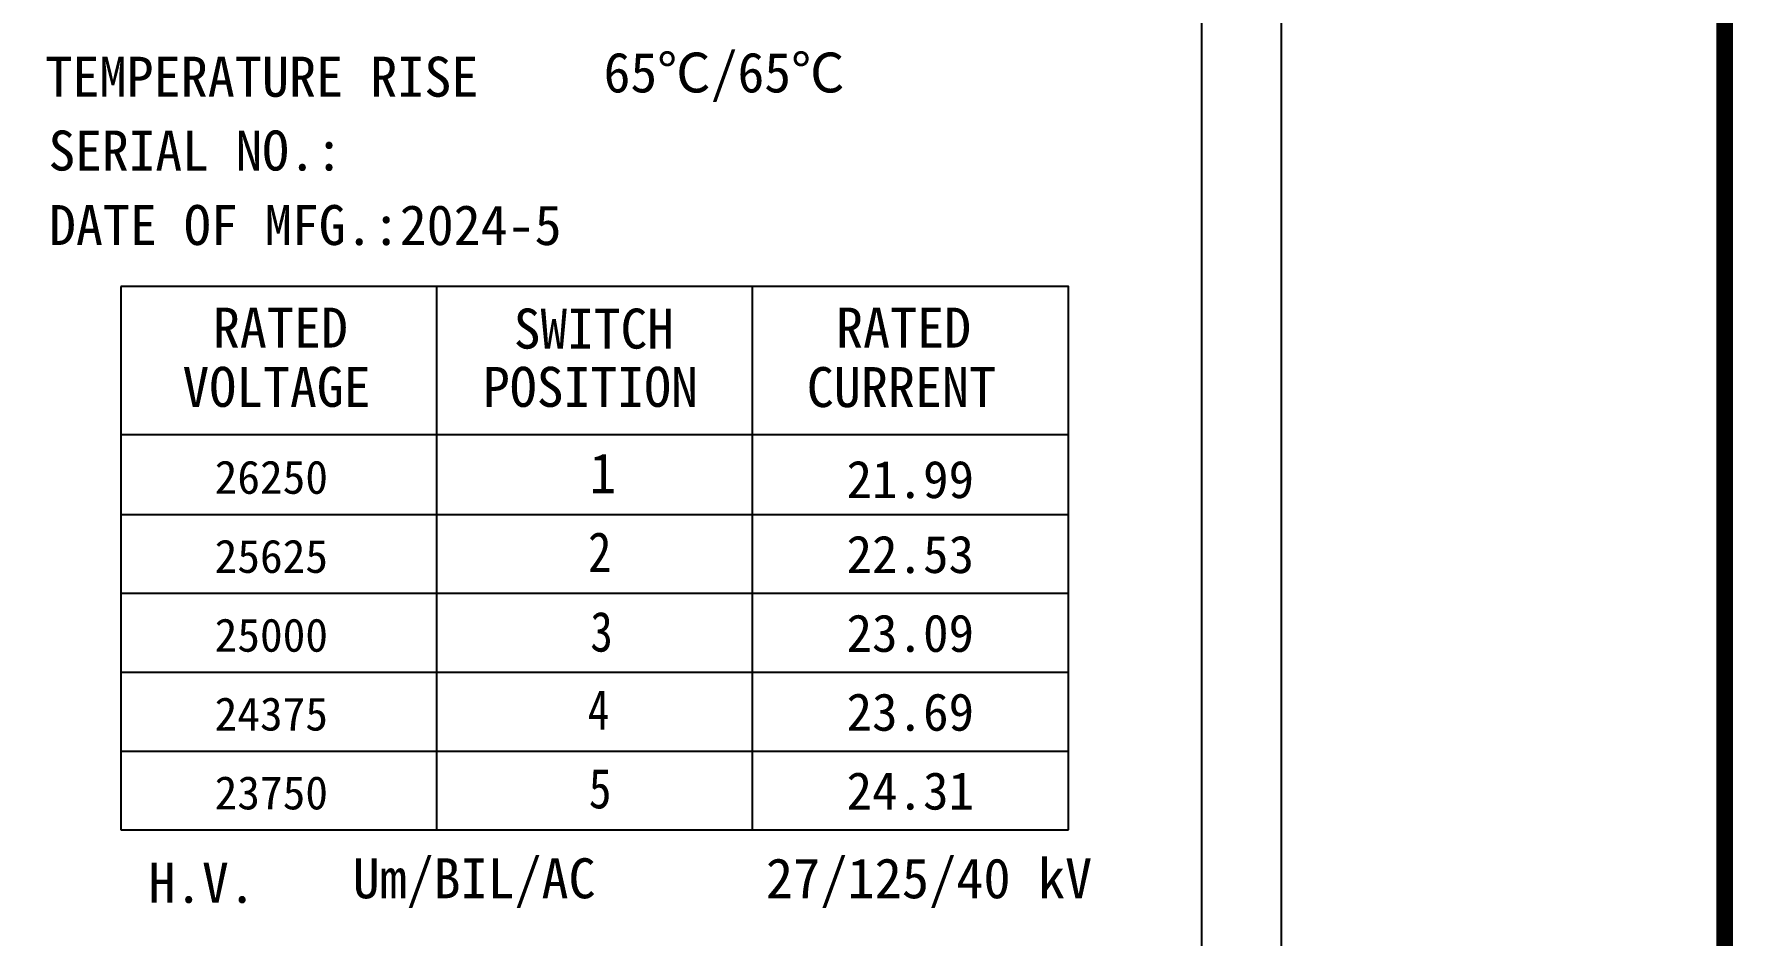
# Model space of a CAD drawing. Header units: millimetres. Extents: x 266108 to 276883, y -181835 to -175175.
# Drawn here: x 276775.4 to 276883, y -180720.9 to -180663.8 of the extents above; entities that cross this region are included whole.
import ezdxf

# ---------------------------------------------------------------- set-up
doc = ezdxf.new("R2010")
doc.units = ezdxf.units.MM
doc.header["$LTSCALE"] = 13
for name, color, linetype in [('1', 4, 'Continuous'), ('2', 3, 'Continuous'), ('PDF_Geometry', 7, 'Continuous')]:
    doc.layers.add(name, color=color, linetype=linetype)
doc.styles.add('PDF FangSong', font='')
doc.styles.get('PDF FangSong').set_extended_font_data('FangSong')

msp = doc.modelspace()

# ---------------------------------------------------------------- linework, layer by layer
at = {"layer": '1', "color": 0, "linetype": 'Continuous'}
msp.add_line((276882.503, -180550.501), (276882.503, -180899.521), dxfattribs=at)
at = {"layer": '1', "const_width": 1.05}
msp.add_lwpolyline([(276665.153, -180550.501), (276882.503, -180550.501), (276882.503, -180899.521), (276665.153, -180899.521), (276665.153, -180550.501), (276882.503, -180550.501)], dxfattribs=at)
at = {"layer": '2', "linetype": 'Continuous'}
for points in [[(276780.877, -180679.847), (276780.877, -180714.278)], [(276840.919, -180714.278), (276840.919, -180679.847), (276780.877, -180679.847)], [(276800.873, -180679.848), (276800.873, -180714.278)], [(276820.868, -180679.848), (276820.868, -180714.278)], [(276780.877, -180689.227), (276840.919, -180689.227)], [(276780.877, -180694.282), (276840.919, -180694.282)], [(276780.877, -180699.281), (276840.919, -180699.281)], [(276780.877, -180704.28), (276840.919, -180704.28)], [(276780.877, -180709.279), (276840.919, -180709.279)], [(276780.877, -180714.278), (276840.919, -180714.278)]]:
    msp.add_lwpolyline(points, dxfattribs=at)
at = {"layer": 'PDF_Geometry', "lineweight": 25}
for points in [[(276704.378, -180616.941), (276854.399, -180616.941), (276854.399, -180791.956), (276704.378, -180791.956), (276704.378, -180616.941)], [(276849.344, -180628.904), (276849.344, -180779.937)]]:
    msp.add_lwpolyline(points, dxfattribs=at)

# ---------------------------------------------------------------- texts
at = {"layer": '2', "linetype": 'Continuous', "attachment_point": 7, "style": 'PDF FangSong'}
for s, insert, char_height in [('\\W0.984330;65℃/65℃', (276811.465, -180668.164), 2.53409), ('{\\W0.9951;TEMPERATURE RISE}', (276776.089, -180667.86), 2.53409), ('\\W0.981992;SERIAL NO.:', (276776.292, -180672.537), 2.53409), ('{\\W0.9917;DATE OF MFG.:2024-5}', (276776.321, -180677.258), 2.53409), ('\\W0.993144;RATED', (276786.703, -180683.716), 2.53409), ('\\W0.980891;SWITCH', (276805.774, -180683.818), 2.53409), ('\\W0.993144;RATED', (276826.191, -180683.716), 2.53409), ('\\W0.988174;VOLTAGE', (276784.777, -180687.51), 2.53409), ('\\W0.987833;POSITION', (276803.819, -180687.51), 2.53409), ('\\W0.993883;CURRENT', (276824.338, -180687.525), 2.53409), ('\\W0.985653;1', (276810.567, -180692.94), 2.53409), ('{\\fSimSun|b0|i0|c134|p2;\\H0.8333x;26250}', (276786.819, -180693.013), 2.53409), ('{\\fSimSun|b0|i0|c134|p2;\\H0.8333x;21.99}', (276826.858, -180693.291), 2.85085), ('{\\fSimSun|b0|i0|c134|p2;\\H0.8333x;25625}', (276786.819, -180698.023), 2.53409), ('\\W0.858812;2', (276810.48, -180697.936), 2.53409), ('{\\fSimSun|b0|i0|c134|p2;\\H0.8333x;22.53}', (276826.858, -180698.038), 2.85085), ('{\\fSimSun|b0|i0|c134|p2;\\H0.8333x;25000}', (276786.819, -180703.019), 2.53409), ('\\W0.824342;3', (276810.625, -180703.019), 2.53409), ('{\\fSimSun|b0|i0|c134|p2;\\H0.8333x;\\C1;23.09}', (276826.858, -180703.033), 2.85085), ('\\W0.781747;4', (276810.466, -180707.928), 2.53409), ('{\\fSimSun|b0|i0|c134|p2;\\H0.8333x;23.69}', (276826.858, -180708.029), 2.85085), ('{\\fSimSun|b0|i0|c134|p2;\\H0.8333x;24375}', (276786.819, -180708.015), 2.53409), ('{\\fSimSun|b0|i0|c134|p2;\\H0.8333x;23750}', (276786.819, -180713.01), 2.53409), ('\\W0.834647;5', (276810.524, -180712.953), 2.53409), ('{\\fSimSun|b0|i0|c134|p2;\\H0.8333x;24.31}', (276826.858, -180713.025), 2.85085), ('\\W0.982224;H.V.', (276782.634, -180718.933), 2.53409), ('\\W0.991650;Um/BIL/AC', (276795.565, -180719.223), 2.53409), ('{\\W0.9996;27/125/40 kV}', (276821.746, -180719.223), 2.53409)]:
    msp.add_mtext(s, dxfattribs=dict(at, insert=insert, char_height=char_height))

doc.saveas('drawing.dxf')
